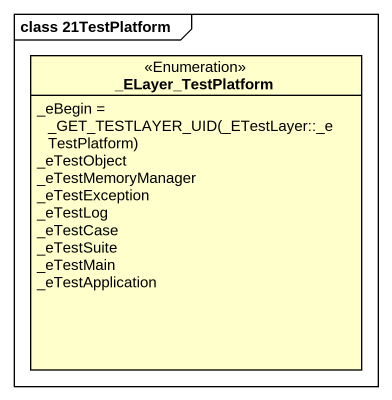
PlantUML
@startuml
mainframe class 21TestPlatform
hide circle
hide empty members
enum "_ELayer_TestPlatform" as ELayer_TestPlatform <<Enumeration>> {
  {field} _eBegin = _GET_TESTLAYER_UID(_ETestLayer::_eTestPlatform)
  _eTestObject
  _eTestMemoryManager
  _eTestException
  _eTestLog
  _eTestCase
  _eTestSuite
  _eTestMain
  _eTestApplication
}
@enduml
